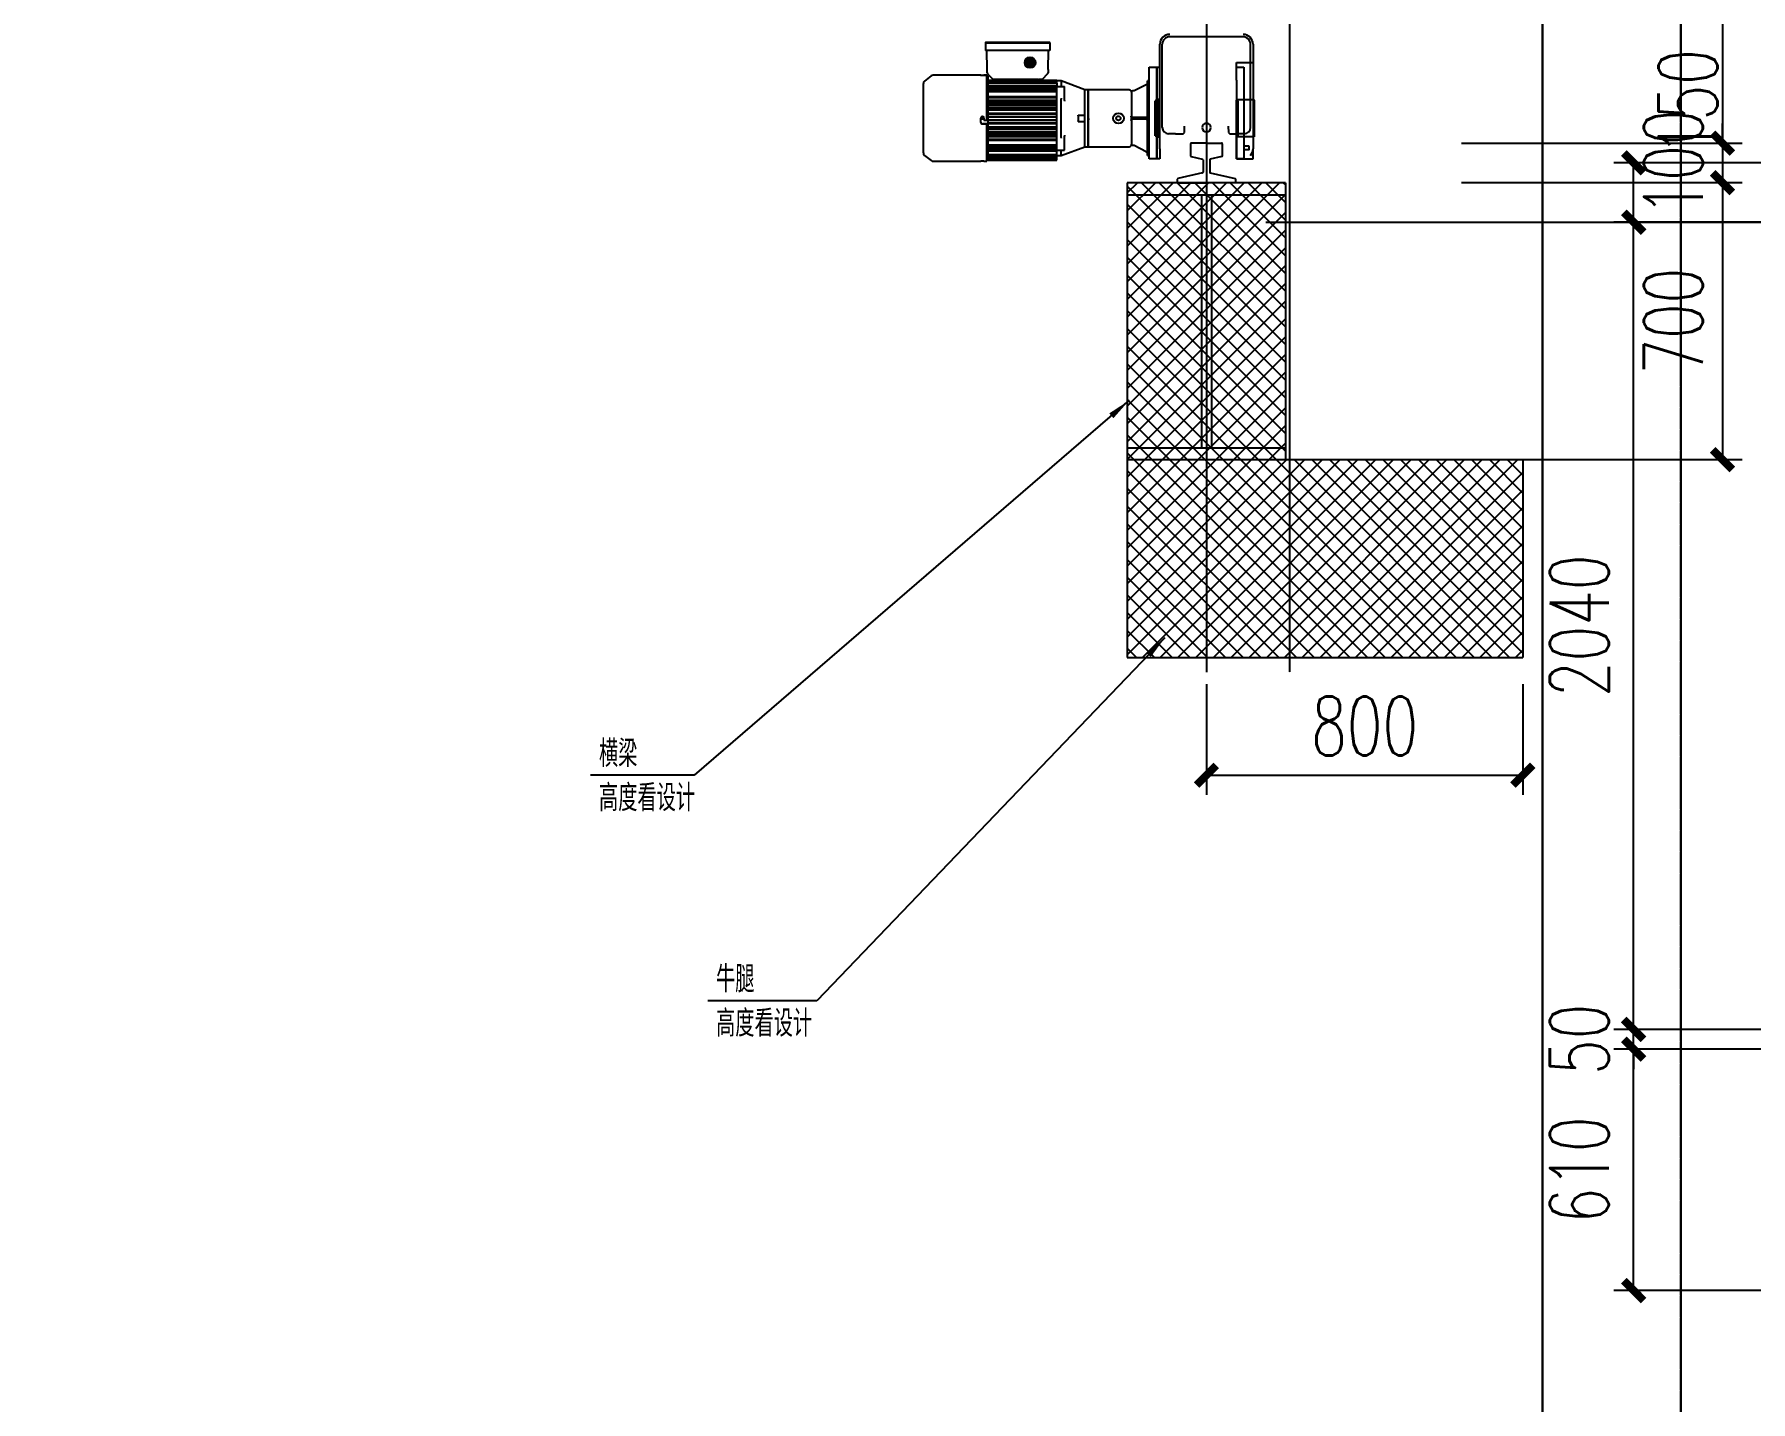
# Model space of a CAD drawing. Extents: x 220580 to 2027826, y -309201 to 71987.
# Drawn here: x 1090385 to 1094725, y -216470 to -213015 of the extents above; entities that cross this region are included whole.
import ezdxf

# ---------------------------------------------------------------- set-up
doc = ezdxf.new("R2010")
doc.units = 0
doc.linetypes.add('DASH', pattern=[0.35, 0.25, -0.1])
doc.linetypes.add('DOTE', pattern=[2.42, 2, -0.2, 0.02, -0.2])
for name, color, linetype in [('06A-01-03', 7, 'Continuous'), ('5剖面线层', 2, 'Continuous'), ('A-AXIS-DOTE', 14, 'DOTE'), ('A-LIN-V', 9, 'Continuous'), ('COLUMN', 4, 'Continuous'), ('FAG16-10.01MA1-被', 7, 'Continuous'), ('FAG16-10.02MA1-被', 7, 'Continuous'), ('FAG16-10MA1-端梁结构', 7, 'Continuous'), ('FAG16-20.02MA1-轴', 7, 'Continuous'), ('G80接口', 7, 'Continuous'), ('G80箱体', 7, 'Continuous'), ('PUB_TEXT', 7, 'Continuous'), ('六角头螺栓_M5-135', 7, 'Continuous'), ('后端盖', 7, 'Continuous'), ('建-尺寸', 3, 'Continuous'), ('建-引出', 44, 'Continuous'), ('接线盒', 7, 'Continuous'), ('接线盒盖', 7, 'Continuous'), ('机壳', 7, 'Continuous'), ('电机接线盒密封垫', 7, 'Continuous'), ('端盖', 7, 'Continuous'), ('齿轴1', 7, 'Continuous')]:
    doc.layers.add(name, color=color, linetype=linetype)
doc.styles.add('A-DIM_T3', font='SIMPLEX', dxfattribs={"width": 0.705882, "bigfont": 'GBCBIG'})
doc.styles.add('A-STANDARD', font='SIMPLEX', dxfattribs={"bigfont": 'GBCBIG'})
doc.dimstyles.new('A-DIM&&50', dxfattribs={"dimtxt": 148.75, "dimasz": 50, "dimexe": 125, "dimexo": 150, "dimgap": 63.125, "dimtad": 1, "dimdec": 0, "dimzin": 0, "dimdsep": 46, "dimtxsty": 'A-DIM_T3', "dimblk": 'ARCHTICK', "dimcen": 0.09, "dimclrt": 7, "dimazin": 2, "dimtfac": 1, "dimtdec": 0, "dimtix": 1, "dimtmove": 2, "dimatfit": 3, "dimfxl": 0, "dimtolj": 1, "dimtzin": 0, "dimarcsym": 0})
doc.dimstyles.new('A-DIM-32-1.57159', dxfattribs={"dimscale": 31.815, "dimtxt": 2.975, "dimasz": 1, "dimexe": 1, "dimexo": 1, "dimgap": 1, "dimtad": 1, "dimdec": 0, "dimlfac": 1.571586, "dimzin": 0, "dimdsep": 46, "dimtxsty": 'A-DIM_T3', "dimblk": 'ARCHTICK', "dimcen": 0.09, "dimclrt": 7, "dimazin": 2, "dimtfac": 1, "dimtdec": 0, "dimtix": 1, "dimtmove": 2, "dimatfit": 3, "dimfxl": 0, "dimtolj": 1, "dimtzin": 0, "dimarcsym": 0})

# ---------------------------------------------------------------- blocks, each defined once
blk = doc.blocks.new('23423wer-M')
at = {"layer": 'A-AXIS-DOTE', "color": 1}
blk.add_line((1667005.2, 543376.2), (1667005.2, 531171.5), dxfattribs=at)
blk = doc.blocks.new('_ArchTick')
at = {"color": 0, "linetype": 'ByBlock', "const_width": 0.4}
blk.add_lwpolyline([(-0.5, -0.5), (0.5, 0.5)], dxfattribs=at)
blk = doc.blocks.new('*D371')
at = {"layer": 'Defpoints', "color": 0, "transparency": 16777216}
for p in [(-1526595, 576302.5), (-1526160, 576302.5), (-1526160, 575692.5)]:
    blk.add_point(p, dxfattribs=at)
at = {"layer": '建-尺寸', "color": 0, "lineweight": -2, "transparency": 16777216}
for p, q in [((-1526210, 576302.5), (-1526645, 576302.5)), ((-1526595, 575692.5), (-1526595, 576302.5)), ((-1526210, 575692.5), (-1526645, 575692.5))]:
    blk.add_line(p, q, dxfattribs=at)
at = {"layer": '建-尺寸', "color": 0, "lineweight": -2, "transparency": 16777216, "xscale": 50, "yscale": 50, "zscale": 50}
for p, rotation in [((-1526595, 576302.5), 90), ((-1526595, 575692.5), 270)]:
    blk.add_blockref('_ArchTick', p, dxfattribs=dict(at, rotation=rotation))
at = {"layer": '建-尺寸', "color": 7, "transparency": 16777216, "insert": (-1526732.5, 575997.5), "char_height": 148.75, "attachment_point": 5, "rotation": 90, "style": 'A-DIM_T3'}
blk.add_mtext('\\A1;610', dxfattribs=at)
blk = doc.blocks.new('*D372')
at = {"layer": 'Defpoints', "color": 0, "transparency": 16777216}
for p in [(-1526595, 576352.5), (-1526160, 576352.5), (-1526160, 576302.5)]:
    blk.add_point(p, dxfattribs=at)
at = {"layer": '建-尺寸', "color": 0, "lineweight": -2, "transparency": 16777216}
for p, q in [((-1526595, 576352.5), (-1526595, 576402.5)), ((-1526210, 576352.5), (-1526645, 576352.5)), ((-1526595, 576302.5), (-1526595, 576352.5)), ((-1526210, 576302.5), (-1526645, 576302.5)), ((-1526595, 576302.5), (-1526595, 576252.5))]:
    blk.add_line(p, q, dxfattribs=at)
at = {"layer": '建-尺寸', "color": 0, "lineweight": -2, "transparency": 16777216, "xscale": 50, "yscale": 50, "zscale": 50}
for p, rotation in [((-1526595, 576352.5), 270), ((-1526595, 576302.5), 90)]:
    blk.add_blockref('_ArchTick', p, dxfattribs=dict(at, rotation=rotation))
at = {"layer": '建-尺寸', "color": 7, "transparency": 16777216, "insert": (-1526732.5, 576327.5), "char_height": 148.75, "attachment_point": 5, "rotation": 90, "style": 'A-DIM_T3'}
blk.add_mtext('\\A1;50', dxfattribs=at)
blk = doc.blocks.new('*D373')
at = {"layer": 'Defpoints', "color": 0, "transparency": 16777216}
for p in [(-1526595, 578392.5), (-1526160, 578392.5), (-1526160, 576352.5)]:
    blk.add_point(p, dxfattribs=at)
at = {"layer": '建-尺寸', "color": 0, "lineweight": -2, "transparency": 16777216}
for p, q in [((-1526210, 578392.5), (-1526645, 578392.5)), ((-1526595, 576352.5), (-1526595, 578392.5)), ((-1526210, 576352.5), (-1526645, 576352.5))]:
    blk.add_line(p, q, dxfattribs=at)
at = {"layer": '建-尺寸', "color": 0, "lineweight": -2, "transparency": 16777216, "xscale": 50, "yscale": 50, "zscale": 50}
for p, rotation in [((-1526595, 578392.5), 90), ((-1526595, 576352.5), 270)]:
    blk.add_blockref('_ArchTick', p, dxfattribs=dict(at, rotation=rotation))
at = {"layer": '建-尺寸', "color": 7, "transparency": 16777216, "insert": (-1526732.5, 577372.5), "char_height": 148.75, "attachment_point": 5, "rotation": 90, "style": 'A-DIM_T3'}
blk.add_mtext('\\A1;2040', dxfattribs=at)
blk = doc.blocks.new('*D374')
at = {"layer": 'Defpoints', "color": 0, "transparency": 16777216}
for p in [(-1526595, 578542.5), (-1526160, 578542.5), (-1526160, 578392.5)]:
    blk.add_point(p, dxfattribs=at)
at = {"layer": '建-尺寸', "color": 0, "lineweight": -2, "transparency": 16777216}
for p, q in [((-1526210, 578542.5), (-1526645, 578542.5)), ((-1526595, 578392.5), (-1526595, 578542.5)), ((-1526210, 578392.5), (-1526645, 578392.5))]:
    blk.add_line(p, q, dxfattribs=at)
at = {"layer": '建-尺寸', "color": 0, "lineweight": -2, "transparency": 16777216, "xscale": 50, "yscale": 50, "zscale": 50}
for p, rotation in [((-1526595, 578542.5), 90), ((-1526595, 578392.5), 270)]:
    blk.add_blockref('_ArchTick', p, dxfattribs=dict(at, rotation=rotation))
at = {"layer": '建-尺寸', "color": 7, "transparency": 16777216, "insert": (-1526457.5, 578695), "char_height": 148.75, "attachment_point": 5, "rotation": 90, "style": 'A-DIM_T3'}
blk.add_mtext('\\A1;150', dxfattribs=at)
blk = doc.blocks.new('23423wer')
at = {"layer": 'A-AXIS-DOTE', "color": 1}
blk.add_line((-1667005.2, 543376.2), (-1667005.2, 531171.5), dxfattribs=at)
blk = doc.blocks.new('*D345')
at = {"layer": 'Defpoints', "color": 0, "transparency": 16777216}
for p in [(4649.9, 3229.5), (4649.9, 2551.8), (5101.7, 2551.8)]:
    blk.add_point(p, dxfattribs=at)
at = {"layer": '建-尺寸', "color": 0, "lineweight": -2, "transparency": 16777216}
for p, q in [((4681.7, 3229.5), (5133.5, 3229.5)), ((5101.7, 3229.5), (5101.7, 2551.8)), ((4681.7, 2551.8), (5133.5, 2551.8))]:
    blk.add_line(p, q, dxfattribs=at)
at = {"layer": '建-尺寸', "color": 0, "lineweight": -2, "transparency": 16777216, "xscale": 31.81500000375274, "yscale": 31.81500000375274, "zscale": 31.81500000375274}
for p, rotation in [((5101.7, 3229.5), 90.00000000023799), ((5101.7, 2551.8), 270.000000000238)]:
    blk.add_blockref('_ArchTick', p, dxfattribs=dict(at, rotation=rotation))
at = {"layer": '建-尺寸', "color": 7, "transparency": 16777216, "insert": (5022.6, 2890.6), "char_height": 94.65, "attachment_point": 5, "rotation": 90, "style": 'A-DIM_T3'}
blk.add_mtext('\\A1;1065', dxfattribs=at)
blk = doc.blocks.new('*D346')
at = {"layer": 'Defpoints', "color": 0, "transparency": 16777216}
for p in [(4649.9, 2551.8), (4649.9, 2488.2), (5101.7, 2488.2)]:
    blk.add_point(p, dxfattribs=at)
at = {"layer": '建-尺寸', "color": 0, "lineweight": -2, "transparency": 16777216}
for p, q in [((5101.7, 2551.8), (5101.7, 2583.6)), ((4681.7, 2551.8), (5133.5, 2551.8)), ((5101.7, 2551.8), (5101.7, 2488.2)), ((4681.7, 2488.2), (5133.5, 2488.2)), ((5101.7, 2488.2), (5101.7, 2456.4))]:
    blk.add_line(p, q, dxfattribs=at)
at = {"layer": '建-尺寸', "color": 0, "lineweight": -2, "transparency": 16777216, "xscale": 31.81500000375274, "yscale": 31.81500000375274, "zscale": 31.81500000375274}
for p, rotation in [((5101.7, 2551.8), 270.0000000002383), ((5101.7, 2488.2), 90.00000000023833)]:
    blk.add_blockref('_ArchTick', p, dxfattribs=dict(at, rotation=rotation))
at = {"layer": '建-尺寸', "color": 7, "transparency": 16777216, "insert": (5022.6, 2520), "char_height": 94.65, "attachment_point": 5, "rotation": 90, "style": 'A-DIM_T3'}
blk.add_mtext('\\A1;100', dxfattribs=at)
blk = doc.blocks.new('*D347')
at = {"layer": 'Defpoints', "color": 0, "transparency": 16777216}
for p in [(4649.9, 2488.2), (4649.9, 2042.8), (5101.7, 2042.8)]:
    blk.add_point(p, dxfattribs=at)
at = {"layer": '建-尺寸', "color": 0, "lineweight": -2, "transparency": 16777216}
for p, q in [((4681.7, 2488.2), (5133.5, 2488.2)), ((5101.7, 2488.2), (5101.7, 2042.8)), ((4681.7, 2042.8), (5133.5, 2042.8))]:
    blk.add_line(p, q, dxfattribs=at)
at = {"layer": '建-尺寸', "color": 0, "lineweight": -2, "transparency": 16777216, "xscale": 31.81500000375274, "yscale": 31.81500000375274, "zscale": 31.81500000375274}
for p, rotation in [((5101.7, 2488.2), 90.00000000023797), ((5101.7, 2042.8), 270.0000000002379)]:
    blk.add_blockref('_ArchTick', p, dxfattribs=dict(at, rotation=rotation))
at = {"layer": '建-尺寸', "color": 7, "transparency": 16777216, "insert": (5022.6, 2265.5), "char_height": 94.65, "attachment_point": 5, "rotation": 90, "style": 'A-DIM_T3'}
blk.add_mtext('\\A1;700', dxfattribs=at)
blk = doc.blocks.new('*D348')
at = {"layer": 'Defpoints', "color": 0, "transparency": 16777216}
for p in [(4271.3, 1713.5), (4780.4, 1713.5), (4780.4, 1535.3)]:
    blk.add_point(p, dxfattribs=at)
at = {"layer": '建-尺寸', "color": 0, "lineweight": -2, "transparency": 16777216}
for p, q in [((4271.3, 1681.7), (4271.3, 1503.5)), ((4780.4, 1681.7), (4780.4, 1503.5)), ((4271.3, 1535.3), (4780.4, 1535.3))]:
    blk.add_line(p, q, dxfattribs=at)
at = {"layer": '建-尺寸', "color": 0, "lineweight": -2, "transparency": 16777216, "xscale": 31.81500000375274, "yscale": 31.81500000375274, "zscale": 31.81500000375274, "rotation": 180}
blk.add_blockref('_ArchTick', (4271.3, 1535.3), dxfattribs=at)
at = {"layer": '建-尺寸', "color": 0, "lineweight": -2, "transparency": 16777216, "xscale": 31.81500000375274, "yscale": 31.81500000375274, "zscale": 31.81500000375274}
blk.add_blockref('_ArchTick', (4780.4, 1535.3), dxfattribs=at)
at = {"layer": '建-尺寸', "color": 7, "transparency": 16777216, "insert": (4525.9, 1614.5), "char_height": 94.65, "attachment_point": 5, "style": 'A-DIM_T3'}
blk.add_mtext('\\A1;800', dxfattribs=at)
blk = doc.blocks.new('55555')
at = {"layer": 'COLUMN'}
for points in [[(-350, 700), (-350, -14200), (350, -14200), (350, 700)], [(16850, 700), (16850, -14200), (16150, -14200), (16150, 700)]]:
    blk.add_lwpolyline(points, close=True, dxfattribs=at)
blk = doc.blocks.new('20250917080948')
at = {"layer": 'A-AXIS-DOTE', "ltscale": 2}
blk.add_line((49500, -5813.6), (49500, 21247.6), dxfattribs=at)
blk = doc.blocks.new('55555555rrrrrr-M-M')
at = {"color": 2, "linetype": 'DASH'}
blk.add_lwpolyline([(-1527525.4, 578392.5), (-1523680.4, 578392.5)], dxfattribs=at)
at = {"layer": '建-尺寸', "color": 2}
dim = blk.add_linear_dim(base=(-1526595, 578542.5), p1=(-1526160, 578392.5), p2=(-1526160, 578542.5), angle=90, dimstyle='A-DIM&&50', dxfattribs=at)
dim.commit()
dim.dimension.update_dxf_attribs({"geometry": '*D374', "text_midpoint": (-1526457.5, 578695), "dimtype": 129})
for p1, p2, picture, middle in [((-1526160, 576352.5), (-1526160, 578392.5), '*D373', (-1526732.5, 577372.5)), ((-1526160, 576302.5), (-1526160, 576352.5), '*D372', (-1526732.5, 576327.5)), ((-1526160, 575692.5), (-1526160, 576302.5), '*D371', (-1526732.5, 575997.5))]:
    dim = blk.add_aligned_dim(p1=p1, p2=p2, distance=435, dimstyle='A-DIM&&50', dxfattribs=at)
    dim.commit()
    dim.dimension.update_dxf_attribs({"geometry": picture, "text_midpoint": middle})
blk = doc.blocks.new('G$C20E3758E')
at = {"layer": '5剖面线层'}
h = blk.add_hatch(color=3, dxfattribs=at)
h.dxf.hatch_style = 1
h.paths.add_polyline_path([(3978.96, 2681.26, -1), (3996.26, 2681.26, -1)])
at = {"layer": 'A-LIN-V'}
h = blk.add_hatch(dxfattribs=at)
h.set_pattern_fill('ANSI37', color=9, scale=12.726)
h.set_pattern_definition([(45, (421983.192, -365956.534), (-14.2853424, 14.2853424), []), (135, (421983.192, -365956.534), (-14.2853424, -14.2853424), [])])
h.paths.add_polyline_path([(4144.07, 1724.62), (4780.37, 1724.62), (4780.37, 2042.77), (4398.59, 2042.77), (4398.59, 2488.18), (4144.07, 2488.18)])
at = {"color": 3}
blk.add_line((4189.09, 2563.72), (4191.09, 2563.72), dxfattribs=at)
at = {"color": 3, "ltscale": 0.5}
for p, q in [((4245.93, 2550.81), (4245.93, 2531.04)), ((4271.33, 2551.81), (4246.93, 2551.81)), ((4271.33, 2551.81), (4295.73, 2551.81)), ((4296.73, 2550.81), (4296.73, 2531.04)), ((4246.71, 2530.06), (4265.2, 2525.79)), ((4265.97, 2524.82), (4265.97, 2504.85)), ((4265.97, 2521.59), (4265.97, 2504.85)), ((4276.69, 2524.82), (4276.69, 2504.85)), ((4276.69, 2521.59), (4276.69, 2504.85)), ((4295.96, 2530.06), (4277.47, 2525.79)), ((4398.59, 2488.18), (4144.07, 2488.18)), ((4144.07, 2488.18), (4144.07, 1724.62)), ((4224.5, 2493.68), (4224.5, 2488.18)), ((4224.5, 2493.68), (4224.5, 2488.18)), ((4224.5, 2488.18), (4271.33, 2488.18)), ((4224.5, 2488.18), (4271.33, 2488.18)), ((4265.2, 2503.87), (4225.28, 2494.66)), ((4265.2, 2503.87), (4225.28, 2494.66)), ((4318.16, 2488.18), (4271.33, 2488.18)), ((4318.16, 2488.18), (4271.33, 2488.18)), ((4277.47, 2503.87), (4317.39, 2494.66)), ((4277.47, 2503.87), (4317.39, 2494.66)), ((4318.16, 2493.68), (4318.16, 2488.18)), ((4318.16, 2493.68), (4318.16, 2488.18)), ((4398.59, 2488.18), (4398.59, 2042.77)), ((4398.59, 2468.18), (4144.07, 2468.18)), ((4263.33, 2468.18), (4263.33, 2061.86)), ((4279.33, 2468.18), (4279.33, 2061.86)), ((4144.07, 2061.86), (4398.59, 2061.86)), ((4144.07, 2042.77), (4780.37, 2042.77)), ((4780.37, 2042.77), (4780.37, 1724.62)), ((4144.07, 1724.62), (4780.37, 1724.62))]:
    blk.add_line(p, q, dxfattribs=at)
at = {"color": 6, "linetype": 'DASH'}
blk.add_lwpolyline([(-1105.4, 3356.73), (4404.95, 3356.73), (4404.95, 1700.76)], dxfattribs=at)
at = {"color": 3}
blk.add_lwpolyline([(4340.12, 2546.72), (4331.51, 2546.72), (4331.51, 2541.76), (4340.12, 2541.76)], close=True, dxfattribs=at)
at = {"color": 3, "ltscale": 0.5}
for centre, start, end in [((4246.93, 2550.81), 90, 180), ((4295.73, 2550.81), 0, 90), ((4246.93, 2531.04), 180, 257.00001), ((4264.97, 2524.82), 0, 77), ((4277.69, 2524.82), 103, 180), ((4295.73, 2531.04), 283, 0), ((4225.5, 2493.68), 103, 180), ((4225.5, 2493.68), 103, 180), ((4264.97, 2504.85), 283, 0), ((4264.97, 2504.85), 283, 0), ((4277.69, 2504.85), 180, 257), ((4277.69, 2504.85), 180, 257), ((4317.16, 2493.68), 0, 77), ((4317.16, 2493.68), 0, 77)]:
    blk.add_arc(centre, 1, start, end, dxfattribs=at)
at = {"layer": '06A-01-03', "color": 3, "linetype": 'Continuous'}
for p, q in [((3828.52, 2659.84), (3817.79, 2651.41)), ((3908.37, 2660.91), (3831.6, 2660.91)), ((3908.37, 2660.59), (3908.37, 2660.91)), ((3917.87, 2660.31), (3910.87, 2660.31)), ((3913.37, 2660.91), (3913.37, 2660.84)), ((3917.87, 2660.91), (3913.37, 2660.91)), ((3913.37, 2660.84), (3917.87, 2660.84)), ((3913.37, 2660.31), (3913.37, 2660.84)), ((3917.87, 2660.91), (3917.87, 2660.84)), ((3917.87, 2660.84), (3917.87, 2660.31)), ((3917.87, 2588.63), (3917.87, 2660.31)), ((3815.88, 2535.95), (3815.88, 2647.48)), ((3908.37, 2585.14), (3908.37, 2592.14)), ((3910.87, 2582.76), (3917.87, 2582.76)), ((3917.87, 2582.65), (3910.87, 2582.65)), ((3913.37, 2592.14), (3913.37, 2588.63)), ((3913.37, 2588.63), (3917.87, 2588.63)), ((3917.87, 2582.65), (3917.87, 2582.76)), ((3917.87, 2522.52), (3917.87, 2582.65)), ((3817.79, 2532.02), (3828.52, 2523.59)), ((3831.6, 2522.52), (3908.37, 2522.52)), ((3913.37, 2522.52), (3917.87, 2522.52))]:
    blk.add_line(p, q, dxfattribs=at)
for centre, radius, start, end in [((3820.88, 2647.48), 5, 128.15723, 180), ((3831.6, 2655.91), 5, 90, 128.15723), ((3910.87, 2712.97), 52.12, 267.25098, 272.74902), ((3910.87, 2592.15), 2.5, 359.65217, 180.34783), ((3910.86, 2585.25), 2.49, 180.1493, 270.20294), ((3910.86, 2585.14), 2.49, 180.13726, 270.21271), ((3820.88, 2535.95), 5, 180, 231.84277), ((3831.6, 2527.52), 5, 231.84277, 270), ((3910.87, 2470.46), 52.12, 87.25098, 92.74902)]:
    blk.add_arc(centre, radius, start, end, dxfattribs=at)
blk.add_open_spline([(3910.87, 2660.31), (3910.81, 2660.31), (3910.7, 2660.31), (3910.54, 2660.31), (3910.35, 2660.32), (3910.14, 2660.32), (3909.83, 2660.34), (3909.47, 2660.36), (3909.09, 2660.4), (3908.78, 2660.45), (3908.58, 2660.49), (3908.47, 2660.52), (3908.41, 2660.55), (3908.37, 2660.57), (3908.37, 2660.59), (3908.37, 2660.59)], degree=3, knots=[0, 0, 0, 0, 0.0416593, 0.0832411, 0.1249241, 0.1875263, 0.2501711, 0.3746221, 0.4997922, 0.6243275, 0.7493, 0.8116298, 0.8742111, 0.9372211, 1, 1, 1, 1], dxfattribs=at)
at = {"layer": 'A-AXIS-DOTE', "color": 3}
blk.add_line((4271.33, 3905.54), (4271.33, 1700.76), dxfattribs=at)
at = {"layer": 'FAG16-10.01MA1-被', "color": 3, "linetype": 'Continuous'}
for p, q in [((4233.7, 2566.84), (4235.81, 2568.95)), ((4235.81, 2568.95), (4236.33, 2579)), ((4306.33, 2579), (4306.86, 2568.84)), ((4306.86, 2568.84), (4309.08, 2566.84)), ((4221.34, 2566.84), (4233.7, 2566.84)), ((4309.08, 2566.84), (4321.33, 2566.84))]:
    blk.add_line(p, q, dxfattribs=at)
at = {"layer": 'FAG16-10.02MA1-被', "color": 3, "linetype": 'Continuous'}
for p, q in [((4191.09, 2621.71), (4189.09, 2619.71)), ((4189.09, 2619.71), (4189.09, 2619.07)), ((4189.09, 2563.72), (4189.09, 2619.07)), ((4191.09, 2621.02), (4191.09, 2621.71)), ((4194.39, 2621.71), (4191.09, 2621.71)), ((4191.09, 2621.02), (4191.09, 2561.72)), ((4194.39, 2621.02), (4194.39, 2621.71)), ((4194.39, 2621.02), (4194.39, 2561.72)), ((4196.34, 2620.21), (4194.39, 2620.21)), ((4319.76, 2621.71), (4319.76, 2621.02)), ((4321.76, 2619.71), (4319.76, 2621.71)), ((4319.76, 2621.71), (4348.27, 2621.71)), ((4319.76, 2561.72), (4319.76, 2621.02)), ((4321.76, 2619.07), (4321.76, 2619.71)), ((4321.76, 2619.07), (4321.76, 2563.72)), ((4348.27, 2620.21), (4346.32, 2620.21)), ((4348.27, 2621.02), (4348.27, 2621.71)), ((4348.27, 2621.02), (4348.27, 2561.72)), ((4191.09, 2561.72), (4194.39, 2561.72)), ((4194.39, 2563.22), (4196.34, 2563.22)), ((4319.76, 2561.72), (4321.76, 2563.72)), ((4348.27, 2561.72), (4319.76, 2561.72)), ((4346.32, 2563.22), (4348.27, 2563.22))]:
    blk.add_line(p, q, dxfattribs=at)
at = {"layer": 'FAG16-10MA1-端梁结构', "color": 3, "linetype": 'Continuous'}
for p, q in [((4196.34, 2542.72), (4196.34, 2710.7)), ((4200.34, 2576.84), (4200.34, 2710.7)), ((4330.32, 2722.7), (4212.34, 2722.7)), ((4342.32, 2576.84), (4342.32, 2710.7)), ((4346.32, 2710.7), (4346.32, 2542.72)), ((4191.34, 2653.71), (4191.34, 2673.71)), ((4191.34, 2673.71), (4196.34, 2673.71)), ((4191.34, 2653.71), (4191.34, 2621.71)), ((4191.34, 2561.72), (4191.34, 2546.72)), ((4191.34, 2526.72), (4191.34, 2546.72)), ((4196.34, 2542.72), (4196.34, 2526.72)), ((4221.34, 2566.84), (4210.34, 2566.84)), ((4319.51, 2546.72), (4319.51, 2561.72)), ((4319.51, 2546.72), (4319.51, 2526.72)), ((4332.32, 2566.84), (4321.33, 2566.84)), ((4346.32, 2526.72), (4346.32, 2542.72)), ((4196.34, 2526.72), (4191.34, 2526.72)), ((4319.51, 2526.72), (4346.32, 2526.72))]:
    blk.add_line(p, q, dxfattribs=at)
for centre, radius, start, end in [((4212.34, 2710.7), 16, 90, 180), ((4212.34, 2710.7), 12, 90, 180), ((4330.32, 2710.7), 16, 0, 90), ((4330.32, 2710.7), 12, 0, 90), ((4210.34, 2576.84), 10, 180, 270), ((4271.33, 2576.71), 7, 0, 180), ((4271.33, 2576.71), 7, 180, 0), ((4332.32, 2576.84), 10, 270, 0), ((4330.32, 2542.72), 16, 318.59038, 0)]:
    blk.add_arc(centre, radius, start, end, dxfattribs=at)
at = {"layer": 'FAG16-20.02MA1-轴', "color": 3, "linetype": 'Continuous'}
for p, q in [((4179.34, 2653.71), (4179.34, 2673.71)), ((4179.34, 2673.71), (4191.34, 2673.71)), ((4179.34, 2546.72), (4179.34, 2653.71)), ((4191.34, 2673.71), (4191.34, 2653.71)), ((4191.34, 2621.71), (4191.34, 2653.71)), ((4319.51, 2673.71), (4331.51, 2673.71)), ((4331.51, 2673.71), (4331.51, 2653.71)), ((4331.51, 2653.71), (4331.51, 2546.72)), ((4179.34, 2526.72), (4179.34, 2546.72)), ((4191.34, 2546.72), (4191.34, 2561.72)), ((4191.34, 2546.72), (4191.34, 2526.72)), ((4319.51, 2561.72), (4319.51, 2546.72)), ((4319.51, 2526.72), (4319.51, 2546.72)), ((4331.51, 2546.72), (4331.51, 2526.72)), ((4191.34, 2526.72), (4179.34, 2526.72)), ((4331.51, 2526.72), (4319.51, 2526.72))]:
    blk.add_line(p, q, dxfattribs=at)
at = {"layer": 'G80接口', "color": 3, "linetype": 'Continuous'}
for p, q in [((4037.85, 2651.71), (4030.85, 2651.71)), ((4037.85, 2651.71), (4037.85, 2643.1)), ((4075.85, 2637.71), (4037.85, 2651.71)), ((4030.85, 2648.27), (4030.85, 2643.81)), ((4030.85, 2642.71), (4042.85, 2642.71)), ((4030.85, 2636.5), (4030.85, 2642.2)), ((4030.85, 2626.63), (4030.85, 2632.87)), ((4042.85, 2643.05), (4042.85, 2642.71)), ((4042.85, 2642.2), (4042.85, 2642.71)), ((4042.85, 2636.5), (4042.85, 2642.2)), ((4042.85, 2635.17), (4042.85, 2636.5)), ((4042.85, 2620.45), (4042.85, 2635.17)), ((4075.85, 2596.71), (4075.85, 2637.71)), ((4080.85, 2637.71), (4075.85, 2637.71)), ((4080.85, 2545.72), (4080.85, 2637.71)), ((4030.85, 2618.26), (4030.85, 2621.35)), ((4030.85, 2609.37), (4030.85, 2613.41)), ((4030.85, 2599.97), (4030.85, 2605.57)), ((4037.85, 2560.75), (4037.85, 2622.67)), ((4042.85, 2620.45), (4042.85, 2619.03)), ((4065.05, 2596.71), (4075.85, 2596.71)), ((4075.85, 2586.71), (4075.85, 2596.71)), ((4030.85, 2589.21), (4030.85, 2594.21)), ((4030.85, 2577.86), (4030.85, 2583.22)), ((4030.85, 2569.61), (4030.85, 2574.06)), ((4065.05, 2586.71), (4075.85, 2586.71)), ((4075.85, 2545.72), (4075.85, 2586.71)), ((4030.85, 2562.08), (4030.85, 2565.17)), ((4030.85, 2550.56), (4030.85, 2556.79)), ((4030.85, 2541.22), (4030.85, 2546.93)), ((4030.85, 2540.72), (4042.85, 2540.72)), ((4037.85, 2531.72), (4075.85, 2545.72)), ((4042.85, 2564.4), (4042.85, 2562.98)), ((4042.85, 2548.25), (4042.85, 2562.98)), ((4042.85, 2546.93), (4042.85, 2548.25)), ((4042.85, 2541.22), (4042.85, 2546.93)), ((4042.85, 2540.72), (4042.85, 2541.22)), ((4042.85, 2540.72), (4042.85, 2540.38)), ((4075.85, 2545.72), (4080.85, 2545.72)), ((4030.85, 2531.72), (4037.85, 2531.72)), ((4037.85, 2531.72), (4037.85, 2540.33))]:
    blk.add_line(p, q, dxfattribs=at)
for centre, radius, start, end in [((4038.07, 2643.1), 0.216, 179.72997, 207.92306), ((3039.88, 2942.25), 1047.87, 342.25294, 342.31251), ((4038.41, 2622.68), 0.552, 162.63557, 180.43299), ((4047.05, 2591.71), 18.68, 344.48016, 15.51984), ((4038.41, 2560.75), 0.552, 179.56701, 197.36443), ((3039.57, 2241.08), 1048.19, 17.6875, 17.74705), ((4038.07, 2540.33), 0.216, 152.07694, 180.27003)]:
    blk.add_arc(centre, radius, start, end, dxfattribs=at)
for points, knots in [([(4037.88, 2643), (4037.89, 2642.97), (4037.92, 2642.93), (4037.96, 2642.87), (4038, 2642.82), (4038.04, 2642.78), (4038.07, 2642.76), (4038.08, 2642.75), (4038.09, 2642.75), (4038.1, 2642.74), (4038.11, 2642.74), (4038.13, 2642.72), (4038.15, 2642.72), (4038.17, 2642.71), (4038.19, 2642.71), (4038.2, 2642.71), (4038.2, 2642.71), (4038.21, 2642.71), (4038.21, 2642.71), (4038.21, 2642.71), (4038.21, 2642.71), (4038.21, 2642.71), (4038.21, 2642.71), (4038.21, 2642.71)], [0, 0, 0, 0, 0.125, 0.25, 0.375, 0.5, 0.625, 0.625, 0.65625, 0.65625, 0.6875, 0.75, 0.875, 0.875, 0.9375, 0.96875, 0.984375, 0.9882812, 0.9882812, 0.9902344, 0.9902344, 0.9921875, 1, 1, 1, 1]), ([(4037.88, 2540.43), (4037.89, 2540.45), (4037.92, 2540.5), (4037.96, 2540.56), (4038, 2540.61), (4038.03, 2540.63), (4038.05, 2540.65), (4038.05, 2540.66), (4038.07, 2540.67), (4038.09, 2540.68), (4038.12, 2540.7), (4038.15, 2540.71), (4038.17, 2540.72), (4038.19, 2540.72), (4038.2, 2540.72), (4038.2, 2540.72), (4038.21, 2540.72), (4038.21, 2540.72), (4038.21, 2540.72), (4038.21, 2540.72), (4038.21, 2540.72)], [0, 0, 0, 0, 0.125, 0.25, 0.375, 0.5, 0.5, 0.5625, 0.5625, 0.625, 0.75, 0.875, 0.875, 0.9375, 0.96875, 0.984375, 0.9882813, 0.9882813, 0.9921875, 1, 1, 1, 1])]:
    blk.add_open_spline(points, degree=3, knots=knots, dxfattribs=at)
at = {"layer": 'G80箱体', "color": 3, "linetype": 'Continuous'}
for p, q in [((4176.34, 2531.72), (4176.34, 2651.71)), ((4179.34, 2651.71), (4176.34, 2651.71)), ((4080.85, 2637.71), (4080.85, 2545.72)), ((4146.84, 2637.71), (4080.85, 2637.71)), ((4150.23, 2635.71), (4152.45, 2635.71)), ((4150.84, 2633.56), (4150.84, 2595.21)), ((4155.34, 2635.71), (4152.45, 2635.71)), ((4174.34, 2645.66), (4155.34, 2635.71)), ((4176.34, 2646.71), (4174.34, 2645.66)), ((4150.23, 2595.13), (4150.23, 2588.3)), ((4150.84, 2588.21), (4150.84, 2549.86)), ((4155.34, 2593.21), (4152.45, 2593.21)), ((4155.34, 2590.21), (4152.45, 2590.21)), ((4174.34, 2593.21), (4155.34, 2593.21)), ((4155.34, 2593.21), (4155.34, 2590.21)), ((4174.34, 2590.21), (4155.34, 2590.21)), ((4080.85, 2545.72), (4146.84, 2545.72)), ((4152.45, 2547.72), (4150.23, 2547.72)), ((4155.34, 2547.72), (4152.45, 2547.72)), ((4174.34, 2537.77), (4155.34, 2547.72)), ((4174.34, 2537.77), (4176.34, 2536.72)), ((4176.34, 2531.72), (4179.34, 2531.72))]:
    blk.add_line(p, q, dxfattribs=at)
for radius in [8.5, 3.46]:
    blk.add_circle((4129.84, 2591.71), radius, dxfattribs=at)
for centre, radius, start, end in [((4146.84, 2633.71), 4, 30.41056, 90), ((4146.8, 2633.56), 4.04, 359.9808, 32.04301), ((4174.34, 2595.21), 2, 270, 360), ((4174.34, 2588.21), 2, 0, 90), ((4146.84, 2549.72), 4, 270, 329.61071), ((4146.8, 2549.86), 4.04, 327.95692, 0.01927)]:
    blk.add_arc(centre, radius, start, end, dxfattribs=at)
for points, degree, knots in [([(4152.45, 2593.21), (4152.04, 2593.21), (4151.66, 2593.35), (4151.27, 2593.49), (4150.96, 2593.75), (4150.8, 2593.88), (4150.68, 2594.03), (4150.54, 2594.19), (4150.45, 2594.36), (4150.35, 2594.54), (4150.29, 2594.73), (4150.24, 2594.93), (4150.23, 2595.13)], 2, [0, 0, 0, 0.25, 0.25, 0.5, 0.5, 0.625, 0.625, 0.75, 0.75, 0.875, 0.875, 1, 1, 1]), ([(4150.23, 2588.3), (4150.25, 2588.7), (4150.45, 2589.06), (4150.54, 2589.24), (4150.67, 2589.4), (4150.8, 2589.55), (4150.96, 2589.68), (4151.27, 2589.94), (4151.66, 2590.07), (4152.04, 2590.21), (4152.45, 2590.21)], 2, [0, 0, 0, 0.25, 0.25, 0.375, 0.375, 0.5, 0.5, 0.75, 0.75, 1, 1, 1]), ([(4150.84, 2595.21), (4150.84, 2594.95), (4150.89, 2594.69), (4151.1, 2594.21), (4151.24, 2593.98), (4151.61, 2593.61), (4151.84, 2593.47), (4152.32, 2593.27), (4152.58, 2593.21), (4152.84, 2593.21)], 3, [0, 0, 0, 0, 0.25, 0.25, 0.5, 0.5, 0.75, 0.75, 1, 1, 1, 1]), ([(4152.84, 2590.21), (4152.58, 2590.21), (4152.32, 2590.16), (4151.84, 2589.96), (4151.61, 2589.81), (4151.24, 2589.44), (4151.1, 2589.22), (4150.89, 2588.74), (4150.84, 2588.48), (4150.84, 2588.21)], 3, [0, 0, 0, 0, 0.25, 0.25, 0.5, 0.5, 0.75, 0.75, 1, 1, 1, 1])]:
    blk.add_open_spline(points, degree=degree, knots=knots, dxfattribs=at)
at = {"layer": '六角头螺栓_M5-135', "color": 3, "linetype": 'Continuous'}
for p, q in [((4018.56, 2638.05), (3919.87, 2638.05)), ((4030.85, 2638.05), (4018.56, 2638.05)), ((3919.87, 2545.38), (4018.56, 2545.38)), ((4018.56, 2545.38), (4030.85, 2545.38))]:
    blk.add_line(p, q, dxfattribs=at)
at = {"layer": '后端盖', "color": 3, "linetype": 'Continuous'}
for p, q in [((3919.87, 2659.21), (3917.87, 2659.21)), ((3919.87, 2659.04), (3919.87, 2659.21)), ((3919.87, 2659.04), (3919.87, 2658.23)), ((3919.87, 2658.23), (3919.87, 2653.27)), ((3919.87, 2642.96), (3917.87, 2642.96)), ((3919.87, 2648.27), (3919.87, 2643.81)), ((3919.87, 2642.72), (3919.87, 2635.92)), ((3919.87, 2628.7), (3919.87, 2628.8)), ((3919.87, 2628.7), (3919.87, 2626.63)), ((3919.87, 2621.88), (3919.87, 2618.26)), ((3919.87, 2614.22), (3919.87, 2609.37)), ((3919.87, 2605.57), (3919.87, 2600.21)), ((3919.87, 2596.44), (3919.87, 2586.99)), ((3919.87, 2583.22), (3919.87, 2577.86)), ((3919.87, 2574.06), (3919.87, 2569.21)), ((3919.87, 2565.17), (3919.87, 2561.55)), ((3919.87, 2556.44), (3919.87, 2554.73)), ((3919.87, 2554.63), (3919.87, 2554.73)), ((3919.87, 2547.51), (3919.87, 2540.71)), ((3917.87, 2540.47), (3919.87, 2540.47)), ((3917.87, 2524.22), (3919.87, 2524.22)), ((3919.87, 2524.39), (3919.87, 2524.22))]:
    blk.add_line(p, q, dxfattribs=at)
blk.add_circle((3910.87, 2591.71), 1.62, dxfattribs=at)
at = {"layer": '建-引出', "color": 3}
for p, q in [((4147.25, 2138.21), (3447.32, 1535.32)), ((4204.52, 1756.43), (3644.58, 1172.63)), ((3447.32, 1535.32), (3280.61, 1535.32)), ((3644.58, 1172.63), (3468.96, 1172.63))]:
    blk.add_line(p, q, dxfattribs=at)
for points in [[(4147.25, 2138.21, 0, 10.18, 0), (4118.33, 2113.3, 0, 0, 0)], [(4204.52, 1756.43, 0, 10.18, 0), (4178.09, 1728.88, 0, 0, 0)]]:
    blk.add_lwpolyline(points, format="xyseb", dxfattribs=at)
at = {"layer": '接线盒', "color": 3, "linetype": 'Continuous'}
for p, q in [((3918.66, 2670.05), (3918.12, 2700.76)), ((4016.56, 2670.05), (4017.1, 2700.76)), ((3918.76, 2664.58), (3918.66, 2670.05)), ((3928.44, 2654.27), (3919.35, 2663.19)), ((3928.44, 2654.27), (3928.85, 2654.27)), ((3932.84, 2654.27), (3928.85, 2654.27)), ((3932.84, 2654.27), (3933.83, 2654.27)), ((4001.39, 2654.27), (3933.83, 2654.27)), ((4001.39, 2654.27), (4002.39, 2654.27)), ((4006.37, 2654.27), (4002.39, 2654.27)), ((4006.37, 2654.27), (4006.79, 2654.27)), ((4015.87, 2663.19), (4006.79, 2654.27)), ((4016.56, 2670.05), (4016.47, 2664.58))]:
    blk.add_line(p, q, dxfattribs=at)
blk.add_circle((3987.61, 2681.26), 8.65, dxfattribs=at)
for centre, start, end in [((3920.76, 2664.62), 181, 225.5), ((4014.47, 2664.62), 314.5, 359)]:
    blk.add_arc(centre, 2, start, end, dxfattribs=at)
at = {"layer": '接线盒盖', "color": 3, "linetype": 'Continuous'}
for p, q in [((3915.82, 2712.27), (3915.62, 2700.76)), ((3916.32, 2713.11), (3915.84, 2713.04)), ((3920.82, 2712.76), (3916.32, 2712.76)), ((4018.89, 2713.46), (3916.33, 2713.46)), ((4014.41, 2712.76), (3920.82, 2712.76)), ((4018.91, 2712.76), (4014.41, 2712.76)), ((4018.91, 2713.11), (4018.91, 2713.46)), ((4018.91, 2713.11), (4018.91, 2712.76)), ((4019.41, 2712.27), (4019.61, 2700.76)), ((3920.62, 2700.76), (3915.62, 2700.76)), ((4014.61, 2700.76), (3920.62, 2700.76)), ((4019.61, 2700.76), (4014.61, 2700.76))]:
    blk.add_line(p, q, dxfattribs=at)
for centre, radius, start, end in [((3916.32, 2712.26), 0.5, 90.00383, 178.99617), ((3916.33, 2712.96), 0.5, 171.24924, 179.0027), ((3916.33, 2712.96), 0.504, 91.73811, 170.91412), ((3919.49, 2713.29), 3.18, 176.84547, 183.15453), ((3916.33, 2712.96), 0.5, 90, 91.40028), ((4018.89, 2712.96), 0.5, 88.59972, 90), ((4018.89, 2712.96), 0.502, 8.98427, 88.36351)]:
    blk.add_arc(centre, radius, start, end, dxfattribs=at)
blk.add_open_spline([(4018.91, 2712.76), (4019.03, 2712.76), (4019.16, 2712.71), (4019.35, 2712.53), (4019.4, 2712.4), (4019.41, 2712.27)], degree=3, knots=[0, 0, 0, 0, 0.5, 0.5, 1, 1, 1, 1], dxfattribs=at)
at = {"layer": '机壳', "color": 3, "linetype": 'Continuous'}
for p, q in [((3919.87, 2653.27), (3919.87, 2651.27)), ((3919.87, 2653.27), (4030.85, 2653.27)), ((3919.87, 2651.27), (3919.87, 2648.27)), ((3919.87, 2651.27), (4030.85, 2651.27)), ((4030.85, 2651.27), (4030.85, 2653.27)), ((4030.85, 2648.27), (4030.85, 2651.27)), ((3919.87, 2648.27), (4030.85, 2648.27)), ((3919.87, 2643.81), (3919.87, 2641.17)), ((3919.87, 2643.81), (4030.85, 2643.81)), ((3919.87, 2641.17), (4030.85, 2641.17)), ((3919.87, 2639.05), (4030.85, 2639.05)), ((3919.87, 2637.64), (3919.87, 2634.62)), ((3919.87, 2637.64), (4030.85, 2637.64)), ((3919.87, 2634.62), (3919.87, 2628.8)), ((3919.87, 2634.62), (4030.85, 2634.62)), ((3919.87, 2626.99), (4030.85, 2626.99)), ((3919.87, 2626.63), (3919.87, 2625.3)), ((3919.87, 2626.63), (4030.85, 2626.63)), ((3919.87, 2625.3), (3919.87, 2621.88)), ((3919.87, 2625.3), (4030.85, 2625.3)), ((4030.85, 2641.17), (4030.85, 2643.81)), ((4030.85, 2634.62), (4030.85, 2637.64)), ((4030.85, 2632.87), (4030.85, 2634.62)), ((4030.85, 2625.3), (4030.85, 2626.63)), ((4030.85, 2621.35), (4030.85, 2625.3)), ((3919.87, 2620.83), (4030.85, 2620.83)), ((3919.87, 2618.26), (3919.87, 2616.83)), ((3919.87, 2618.26), (4030.85, 2618.26)), ((3919.87, 2616.83), (3919.87, 2614.22)), ((3919.87, 2616.83), (4030.85, 2616.83)), ((3919.87, 2613.41), (4030.85, 2613.41)), ((3919.87, 2609.37), (3919.87, 2607.88)), ((3919.87, 2609.37), (4030.85, 2609.37)), ((3919.87, 2607.88), (3919.87, 2606.11)), ((3919.87, 2607.88), (4030.85, 2607.88)), ((3919.87, 2605.57), (4030.85, 2605.57)), ((3919.87, 2600.21), (4030.85, 2600.21)), ((3919.87, 2599.74), (3919.87, 2598.21)), ((3919.87, 2598.21), (3919.87, 2594.21)), ((3919.87, 2598.21), (4030.85, 2598.21)), ((4030.85, 2616.83), (4030.85, 2618.26)), ((4030.85, 2613.81), (4030.85, 2616.83)), ((4030.85, 2607.88), (4030.85, 2609.37)), ((4030.85, 2605.84), (4030.85, 2607.88)), ((4030.85, 2598.21), (4030.85, 2599.97)), ((4030.85, 2594.21), (4030.85, 2598.21)), ((3919.87, 2594.21), (4030.85, 2594.21)), ((3919.87, 2589.21), (3919.87, 2585.21)), ((3919.87, 2589.21), (4030.85, 2589.21)), ((3919.87, 2585.21), (3919.87, 2583.69)), ((3919.87, 2585.21), (4030.85, 2585.21)), ((3919.87, 2583.22), (4030.85, 2583.22)), ((3919.87, 2577.86), (4030.85, 2577.86)), ((3919.87, 2577.32), (3919.87, 2575.55)), ((3919.87, 2575.55), (3919.87, 2574.06)), ((3919.87, 2575.55), (4030.85, 2575.55)), ((3919.87, 2574.06), (4030.85, 2574.06)), ((3919.87, 2570.02), (4030.85, 2570.02)), ((3919.87, 2569.21), (3919.87, 2566.59)), ((4030.85, 2585.21), (4030.85, 2589.21)), ((4030.85, 2583.45), (4030.85, 2585.21)), ((4030.85, 2575.55), (4030.85, 2577.59)), ((4030.85, 2574.06), (4030.85, 2575.55)), ((4030.85, 2566.59), (4030.85, 2569.61)), ((3919.87, 2566.59), (3919.87, 2565.17)), ((3919.87, 2566.59), (4030.85, 2566.59)), ((3919.87, 2565.17), (4030.85, 2565.17)), ((3919.87, 2562.6), (4030.85, 2562.6)), ((3919.87, 2561.55), (3919.87, 2558.13)), ((3919.87, 2558.13), (3919.87, 2556.79)), ((3919.87, 2558.13), (4030.85, 2558.13)), ((3919.87, 2556.79), (4030.85, 2556.79)), ((3919.87, 2556.44), (4030.85, 2556.44)), ((3919.87, 2554.63), (3919.87, 2548.81)), ((3919.87, 2548.81), (3919.87, 2545.79)), ((3919.87, 2548.81), (4030.85, 2548.81)), ((3919.87, 2545.79), (4030.85, 2545.79)), ((3919.87, 2544.38), (4030.85, 2544.38)), ((3919.87, 2542.25), (3919.87, 2539.61)), ((3919.87, 2542.25), (4030.85, 2542.25)), ((4030.85, 2565.17), (4030.85, 2566.59)), ((4030.85, 2558.13), (4030.85, 2562.08)), ((4030.85, 2556.79), (4030.85, 2558.13)), ((4030.85, 2548.81), (4030.85, 2550.56)), ((4030.85, 2545.79), (4030.85, 2548.81)), ((4030.85, 2539.61), (4030.85, 2542.25)), ((3919.87, 2539.61), (4030.85, 2539.61)), ((3919.87, 2539.37), (3919.87, 2533.67)), ((3919.87, 2533.67), (3919.87, 2532.92)), ((3919.87, 2533.67), (4030.85, 2533.67)), ((3919.87, 2532.92), (3919.87, 2529.55)), ((3919.87, 2532.92), (4030.85, 2532.92)), ((3919.87, 2529.55), (3919.87, 2528.98)), ((3919.87, 2529.55), (4030.85, 2529.55)), ((3919.87, 2528.98), (3919.87, 2526.57)), ((3919.87, 2528.98), (4030.85, 2528.98)), ((3919.87, 2526.57), (3919.87, 2526.19)), ((3919.87, 2526.57), (4030.85, 2526.57)), ((3919.87, 2526.19), (3919.87, 2524.53)), ((3919.87, 2526.19), (4030.85, 2526.19)), ((3919.87, 2524.53), (3919.87, 2524.27)), ((3919.87, 2524.53), (4030.85, 2524.53)), ((3919.87, 2524.27), (4030.85, 2524.27)), ((4030.85, 2533.67), (4030.85, 2539.61)), ((4030.85, 2532.92), (4030.85, 2533.67)), ((4030.85, 2529.55), (4030.85, 2532.92)), ((4030.85, 2528.98), (4030.85, 2529.55)), ((4030.85, 2526.57), (4030.85, 2528.98)), ((4030.85, 2526.19), (4030.85, 2526.57)), ((4030.85, 2524.53), (4030.85, 2526.19)), ((4030.85, 2524.27), (4030.85, 2524.53))]:
    blk.add_line(p, q, dxfattribs=at)
at = {"layer": '电机接线盒密封垫', "color": 3, "linetype": 'Continuous'}
for p, q in [((3929.86, 2654.27), (3929.86, 2653.27)), ((4005.36, 2653.27), (4005.36, 2654.27))]:
    blk.add_line(p, q, dxfattribs=at)
at = {"layer": '端盖', "color": 3, "linetype": 'Continuous'}
for p, q in [((4319.51, 2652.78), (4319.51, 2681.7)), ((4319.51, 2681.7), (4346.32, 2681.7)), ((4319.51, 2652.78), (4319.51, 2621.71))]:
    blk.add_line(p, q, dxfattribs=at)
at = {"layer": '齿轴1', "color": 3, "linetype": 'Continuous'}
blk.add_line((4081.35, 2590.12), (4081.35, 2589.09), dxfattribs=at)
blk.add_arc((4308.97, 2591.54), 227.62, 179.93263, 180.08314, dxfattribs=at)
blk.add_open_spline([(4081.35, 2594.34), (4081.35, 2594.44), (4081.35, 2594.67), (4081.35, 2595.03), (4081.35, 2595.55)], degree=2, knots=[0, 0, 0, 0.5, 0.5, 1, 1, 1], dxfattribs=at)
at = {"layer": 'PUB_TEXT', "style": 'A-STANDARD'}
for s, p in [('横梁', (3293.97, 1548.69)), ('高度看设计', (3293.97, 1477.42)), ('牛腿', (3482.32, 1186)), ('高度看设计', (3482.32, 1114.73))]:
    blk.add_text(s, height=42.962, dxfattribs=at).set_placement(p)
at = {"layer": '建-尺寸', "color": 3}
for p1, p2, distance, picture, middle in [((4649.93, 3229.47), (4649.93, 2551.81), 451.77, '*D345', (5022.56, 2890.64)), ((4649.93, 2551.81), (4649.93, 2488.18), 451.77, '*D346', (5022.56, 2519.99)), ((4649.93, 2488.18), (4649.93, 2042.77), 451.77, '*D347', (5022.56, 2265.47)), ((4271.33, 1713.49), (4780.37, 1713.49), -178.16, '*D348', (4525.85, 1614.46))]:
    dim = blk.add_aligned_dim(p1=p1, p2=p2, distance=distance, dimstyle='A-DIM-32-1.57159', dxfattribs=at)
    dim.commit()
    dim.dimension.update_dxf_attribs({"geometry": picture, "text_midpoint": middle})

msp = doc.modelspace()

# ---------------------------------------------------------------- linework, layer by layer
at = {"layer": 'A-AXIS-DOTE', "ltscale": 2}
msp.add_line((1094548.9, -228168.4), (1094548.9, -201107.2), dxfattribs=at)

# ---------------------------------------------------------------- block references
at = {"ltscale": 1000}
msp.add_blockref('20250917080948', (1045048.9, -222354.8), dxfattribs=at)
at = {"xscale": 1.35874988235309, "yscale": 1.35874988235309, "zscale": 1.35874988235309}
for name, p in [('23423wer', (3359592, -946709.1)), ('23423wer-M', (-1170494.2, -946709.1))]:
    msp.add_blockref(name, p, dxfattribs=at)
at = {"layer": 'A-LIN-V'}
for name, p in [('55555', (1078048.9, -208154.8)), ('55555', (1094548.9, -208154.8)), ('55555555rrrrrr-M-M', (2621024.3, -791882.3))]:
    msp.add_blockref(name, p, dxfattribs=at)
at = {"layer": 'A-LIN-V', "xscale": 1.571585729816195, "yscale": 1.571585729816195, "zscale": 1.571585729816195}
msp.add_blockref('G$C20E3758E', (1086636.2, -217300.2), dxfattribs=at)

doc.saveas('drawing.dxf')
